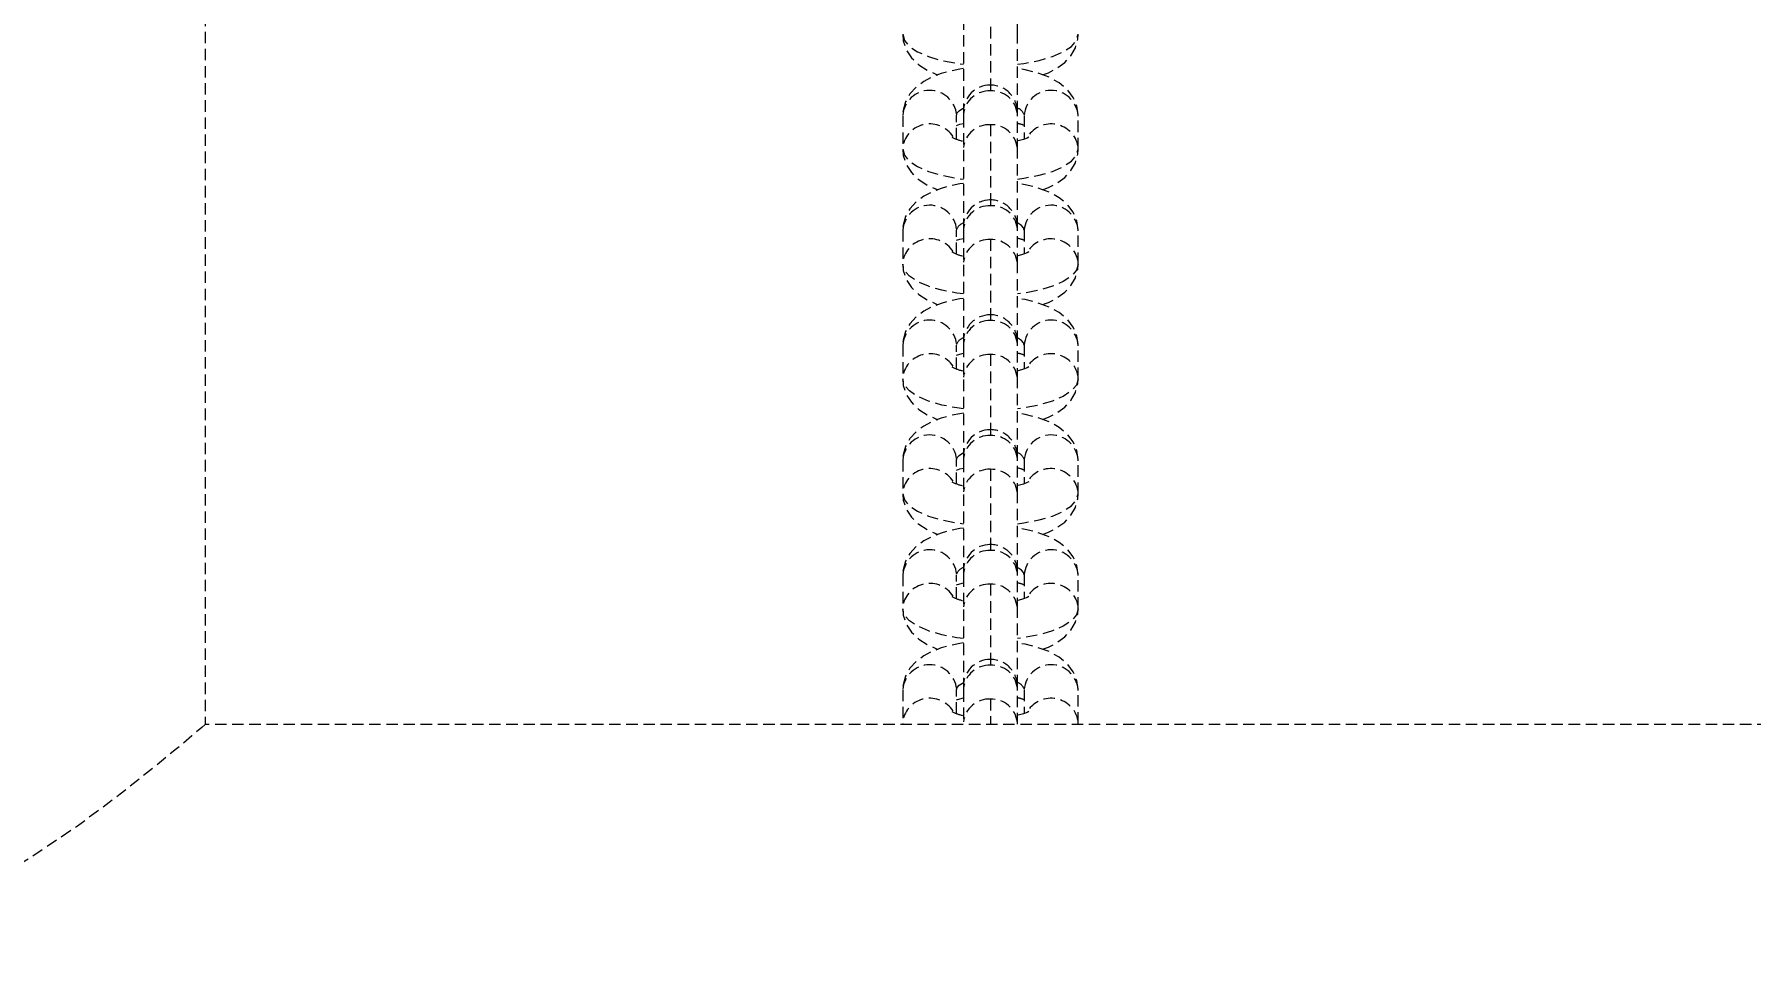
# Model space of a CAD drawing. Header units: millimetres. Extents: x -6713 to 5148, y -2591 to 1587.
# Drawn here: x -957.8 to -767, y -518.7 to -417.2 of the extents above; entities that cross this region are included whole.
import ezdxf

# ---------------------------------------------------------------- set-up
doc = ezdxf.new("R2010")
doc.units = ezdxf.units.MM
doc.linetypes.add('HIDDEN', pattern=[1.905, 1.27, -0.635])
for name, color, linetype in [('DIKOM_ОБЪЕКТ', 7, 'Continuous'), ('DIKOM_РАЗМЕР_ЗОНА', 7, 'Continuous'), ('DIKOM_РАЗМЕР_ОБЪЕКТА', 7, 'Continuous')]:
    doc.layers.add(name, color=color, linetype=linetype)
doc.styles.add('style1', font='arialbd.ttf', dxfattribs={"width": 0.8})
doc.dimstyles.new('1-50', dxfattribs={"dimtxt": 300, "dimasz": 200, "dimexe": 100, "dimexo": 0, "dimgap": 100, "dimtad": 1, "dimtxsty": 'style1', "dimcen": 200, "dimclrd": 7, "dimclre": 7, "dimclrt": 7, "dimadec": 1, "dimazin": 2, "dimtfac": 1, "dimtmove": 0, "dimatfit": 2, "dimfxl": 0, "dimlwd": 25, "dimlwe": 18, "dimarcsym": 0})

# ---------------------------------------------------------------- blocks, each defined once
blk = doc.blocks.new('*D0')
at = {"layer": 'Defpoints', "color": 0, "transparency": 16777216}
for p in [(-5474.61, 1436.5), (3266.41, 1436.5), (3451.12, -1263.5)]:
    blk.add_point(p, dxfattribs=at)
at = {"layer": 'DIKOM_РАЗМЕР_ОБЪЕКТА', "color": 7, "lineweight": 18, "transparency": 16777216}
for p, q in [((3266.41, 1436.5), (-5574.61, 1436.5)), ((3451.12, -1263.5), (-5574.61, -1263.5))]:
    blk.add_line(p, q, dxfattribs=at)
at = {"layer": 'DIKOM_РАЗМЕР_ОБЪЕКТА', "color": 7, "lineweight": 25, "transparency": 16777216}
blk.add_line((-5474.61, -1063.5), (-5474.61, 1236.5), dxfattribs=at)
at = {"layer": 'DIKOM_РАЗМЕР_ОБЪЕКТА', "color": 7, "transparency": 16777216}
for points in [[(-5507.94, 1236.5), (-5441.28, 1236.5), (-5474.61, 1436.5)], [(-5507.94, -1063.5), (-5441.28, -1063.5), (-5474.61, -1263.5)]]:
    blk.add_solid(points, dxfattribs=at)
at = {"layer": 'DIKOM_РАЗМЕР_ОБЪЕКТА', "color": 7, "transparency": 16777216, "insert": (-5753.31, 29.27), "char_height": 300, "attachment_point": 5, "rotation": 90, "style": 'style1'}
blk.add_mtext('{\\fArial|b0|i0|c204|p34;\\H1.16667x;2700}', dxfattribs=at)
blk = doc.blocks.new('*D2')
at = {"layer": 'Defpoints', "color": 0, "transparency": 16777216}
for p in [(-4851.5, 438.4), (5148.5, 234.63), (-4851.5, -2490.97)]:
    blk.add_point(p, dxfattribs=at)
at = {"layer": 'DIKOM_РАЗМЕР_ЗОНА', "color": 7, "lineweight": 18, "transparency": 16777216}
for p, q in [((-4851.5, 438.4), (-4851.5, -2590.97)), ((5148.5, 234.63), (5148.5, -2590.97))]:
    blk.add_line(p, q, dxfattribs=at)
at = {"layer": 'DIKOM_РАЗМЕР_ЗОНА', "color": 7, "lineweight": 25, "transparency": 16777216}
blk.add_line((4948.5, -2490.97), (-4651.5, -2490.97), dxfattribs=at)
at = {"layer": 'DIKOM_РАЗМЕР_ЗОНА', "color": 7, "transparency": 16777216}
for points in [[(-4651.5, -2457.64), (-4651.5, -2524.31), (-4851.5, -2490.97)], [(4948.5, -2457.64), (4948.5, -2524.31), (5148.5, -2490.97)]]:
    blk.add_solid(points, dxfattribs=at)
at = {"layer": 'DIKOM_РАЗМЕР_ЗОНА', "color": 7, "transparency": 16777216, "insert": (187.27, -2212.27), "char_height": 300, "attachment_point": 5, "style": 'style1'}
blk.add_mtext('{\\fArial|b0|i0|c204|p34;\\H1.16667x;10000}', dxfattribs=at)

msp = doc.modelspace()

# ---------------------------------------------------------------- linework, layer by layer
at = {"layer": 'DIKOM_ОБЪЕКТ', "color": 7, "linetype": 'HIDDEN', "lineweight": 15}
for p, q in [((-938.794, 667), (-938.794, -494)), ((-854.5, -413.544), (-854.5, -417.307)), ((-848.5, -417.307), (-848.5, -413.544)), ((-851.5, -414.506), (-851.5, -422.868)), ((-854.5, -417.307), (-854.5, -425.893)), ((-848.5, -425.879), (-848.5, -417.307)), ((-851.5, -422.872), (-851.5, -423.519)), ((-861.25, -426.243), (-861.25, -430.005)), ((-855.25, -428.891), (-855.25, -426.243)), ((-854.5, -425.872), (-854.5, -426.32)), ((-854.5, -426.32), (-854.5, -430.083)), ((-851.5, -427.282), (-851.5, -435.644)), ((-848.5, -426.32), (-848.5, -425.872)), ((-848.5, -430.083), (-848.5, -426.32)), ((-847.75, -426.243), (-847.75, -428.892)), ((-841.75, -430.005), (-841.75, -426.243)), ((-854.5, -430.083), (-854.5, -438.647)), ((-848.5, -438.647), (-848.5, -430.083)), ((-851.5, -435.647), (-851.5, -436.295)), ((-854.5, -438.647), (-854.5, -439.096)), ((-848.5, -439.096), (-848.5, -438.647)), ((-861.25, -439.018), (-861.25, -442.781)), ((-855.25, -441.667), (-855.25, -439.018)), ((-854.5, -439.096), (-854.5, -442.859)), ((-851.5, -440.058), (-851.5, -448.42)), ((-848.5, -442.859), (-848.5, -439.096)), ((-847.75, -439.018), (-847.75, -441.668)), ((-841.75, -442.781), (-841.75, -439.018)), ((-854.5, -442.859), (-854.5, -451.445)), ((-848.5, -451.43), (-848.5, -442.859)), ((-851.5, -448.423), (-851.5, -449.071)), ((-861.25, -451.794), (-861.25, -455.557)), ((-855.25, -454.443), (-855.25, -451.794)), ((-854.5, -451.423), (-854.5, -451.872)), ((-854.5, -451.872), (-854.5, -455.634)), ((-848.5, -451.872), (-848.5, -451.423)), ((-848.5, -455.634), (-848.5, -451.872)), ((-847.75, -451.794), (-847.75, -454.444)), ((-841.75, -455.557), (-841.75, -451.794)), ((-851.5, -452.834), (-851.5, -461.195)), ((-854.5, -455.634), (-854.5, -464.22)), ((-848.5, -464.206), (-848.5, -455.634)), ((-851.5, -461.199), (-851.5, -461.847)), ((-861.25, -464.57), (-861.25, -468.333)), ((-855.25, -467.218), (-855.25, -464.57)), ((-854.5, -464.199), (-854.5, -464.647)), ((-854.5, -464.647), (-854.5, -468.41)), ((-848.5, -464.647), (-848.5, -464.199)), ((-848.5, -468.41), (-848.5, -464.647)), ((-847.75, -464.57), (-847.75, -467.22)), ((-841.75, -468.333), (-841.75, -464.57)), ((-851.5, -465.609), (-851.5, -473.971)), ((-854.5, -468.41), (-854.5, -476.996)), ((-848.5, -476.982), (-848.5, -468.41)), ((-851.5, -473.975), (-851.5, -474.622)), ((-854.5, -476.975), (-854.5, -477.423)), ((-848.5, -477.423), (-848.5, -476.975)), ((-861.25, -477.346), (-861.25, -481.109)), ((-855.25, -479.994), (-855.25, -477.346)), ((-854.5, -477.423), (-854.5, -481.186)), ((-851.5, -478.385), (-851.5, -486.747)), ((-848.5, -481.186), (-848.5, -477.423)), ((-847.75, -477.346), (-847.75, -479.995)), ((-841.75, -481.109), (-841.75, -477.346)), ((-854.5, -481.186), (-854.5, -489.751)), ((-848.5, -489.751), (-848.5, -481.186)), ((-851.5, -486.751), (-851.5, -487.398)), ((-861.25, -490.122), (-861.25, -493.885)), ((-855.25, -492.77), (-855.25, -490.122)), ((-854.5, -489.751), (-854.5, -490.199)), ((-854.5, -490.199), (-854.5, -493.962)), ((-848.5, -490.199), (-848.5, -489.751)), ((-848.5, -493.962), (-848.5, -490.199)), ((-847.75, -490.122), (-847.75, -492.771)), ((-841.75, -493.885), (-841.75, -490.122)), ((-851.5, -491.161), (-851.5, -494)), ((1210.5, -494), (-938.794, -494)), ((-861.25, -493.885), (-861.245, -494)), ((-841.755, -494), (-841.75, -493.885))]:
    msp.add_line(p, q, dxfattribs=at)
at = {"layer": 'DIKOM_ОБЪЕКТ', "color": 7, "linetype": 'HIDDEN', "lineweight": 15, "flags": 128}
for points in [[(-861.25, -417.23), (-861.183, -417.947), (-860.858, -418.935), (-860.285, -419.827), (-859.47, -420.612), (-858.415, -421.278), (-857.399, -421.723), (-857.339, -421.741)], [(-861.25, -417.23), (-861.063, -417.911), (-860.508, -418.567), (-859.607, -419.171), (-858.394, -419.7), (-856.917, -420.135), (-855.231, -420.458), (-854.5, -420.554)], [(-848.5, -420.554), (-847.769, -420.458), (-846.083, -420.135), (-844.606, -419.7), (-843.393, -419.171), (-842.492, -418.567), (-841.937, -417.911), (-841.75, -417.23)], [(-845.695, -421.744), (-845.044, -421.497), (-844.101, -421.006), (-843.24, -420.37), (-842.546, -419.61), (-842.056, -418.743), (-841.79, -417.786), (-841.75, -417.23)], [(-854.5, -421.044), (-854.902, -421.101), (-855.934, -421.31), (-856.964, -421.598), (-857.956, -421.975), (-858.899, -422.466), (-859.76, -423.102), (-860.454, -423.862), (-860.944, -424.729), (-861.21, -425.686), (-861.24, -425.968), (-861.248, -426.106), (-861.249, -426.175), (-861.25, -426.209), (-861.25, -426.226), (-861.25, -426.235), (-861.25, -426.239), (-861.25, -426.241), (-861.25, -426.242), (-861.25, -426.242), (-861.25, -426.243), (-861.25, -426.243), (-861.25, -426.243), (-861.25, -426.243), (-861.25, -426.243), (-861.25, -426.243)], [(-841.75, -426.323), (-841.75, -426.257), (-841.75, -426.245), (-841.75, -426.244), (-841.75, -426.243), (-841.75, -426.243), (-841.75, -426.242), (-841.75, -426.233), (-841.892, -425.202), (-842.298, -424.242), (-842.947, -423.385), (-843.842, -422.633), (-844.938, -422.023), (-846.373, -421.494), (-847.648, -421.183), (-848.5, -421.041)], [(-855.25, -426.243), (-855.178, -425.98), (-854.965, -425.728), (-854.618, -425.496), (-854.476, -425.425)], [(-855.25, -427.358), (-854.89, -427.238), (-854.5, -427.145)], [(-847.233, -428.666), (-847.229, -428.662), (-847.424, -428.764), (-847.83, -428.923), (-848.407, -429.089), (-848.5, -429.108)], [(-861.25, -430.005), (-861.183, -430.723), (-860.858, -431.711), (-860.285, -432.603), (-859.47, -433.388), (-858.415, -434.054), (-857.399, -434.498), (-857.339, -434.517)], [(-861.25, -430.005), (-861.063, -430.687), (-860.508, -431.343), (-859.607, -431.947), (-858.394, -432.476), (-856.917, -432.911), (-855.231, -433.234), (-854.5, -433.33)], [(-848.5, -433.33), (-847.769, -433.234), (-846.083, -432.911), (-844.606, -432.476), (-843.393, -431.947), (-842.492, -431.343), (-841.937, -430.687), (-841.75, -430.005)], [(-845.695, -434.52), (-845.044, -434.273), (-844.101, -433.782), (-843.24, -433.146), (-842.546, -432.386), (-842.056, -431.519), (-841.79, -430.562), (-841.75, -430.005)], [(-854.5, -433.82), (-854.902, -433.876), (-855.934, -434.086), (-856.964, -434.374), (-857.956, -434.751), (-858.899, -435.242), (-859.76, -435.878), (-860.454, -436.638), (-860.944, -437.505), (-861.21, -438.462), (-861.24, -438.744), (-861.248, -438.882), (-861.249, -438.951), (-861.25, -438.985), (-861.25, -439.002), (-861.25, -439.011), (-861.25, -439.015), (-861.25, -439.017), (-861.25, -439.018), (-861.25, -439.018), (-861.25, -439.018), (-861.25, -439.018), (-861.25, -439.018), (-861.25, -439.018), (-861.25, -439.019), (-861.25, -439.019)], [(-841.75, -439.099), (-841.75, -439.033), (-841.75, -439.021), (-841.75, -439.019), (-841.75, -439.019), (-841.75, -439.018), (-841.75, -439.018), (-841.75, -439.009), (-841.892, -437.978), (-842.298, -437.018), (-842.947, -436.161), (-843.842, -435.409), (-844.938, -434.799), (-846.373, -434.27), (-847.648, -433.959), (-848.5, -433.817)], [(-847.75, -439.018), (-847.822, -438.756), (-848.035, -438.504), (-848.382, -438.272), (-848.5, -438.212)], [(-855.25, -440.134), (-854.89, -440.013), (-854.5, -439.921)], [(-847.233, -441.442), (-847.229, -441.437), (-847.424, -441.54), (-847.83, -441.699), (-848.407, -441.865), (-848.5, -441.884)], [(-861.25, -442.781), (-861.183, -443.499), (-860.858, -444.487), (-860.285, -445.379), (-859.47, -446.163), (-858.415, -446.83), (-857.399, -447.274), (-857.339, -447.292)], [(-854.5, -446.106), (-855.231, -446.009), (-856.917, -445.687), (-858.394, -445.252), (-859.607, -444.722), (-860.508, -444.118), (-861.063, -443.463), (-861.25, -442.781)], [(-841.75, -442.781), (-841.937, -443.463), (-842.492, -444.118), (-843.393, -444.722), (-844.606, -445.252), (-846.083, -445.687), (-847.769, -446.009), (-848.5, -446.106)], [(-845.695, -447.296), (-845.044, -447.049), (-844.101, -446.558), (-843.24, -445.922), (-842.546, -445.162), (-842.056, -444.295), (-841.79, -443.338), (-841.75, -442.781)], [(-854.5, -446.596), (-854.902, -446.652), (-855.934, -446.862), (-856.964, -447.15), (-857.956, -447.527), (-858.899, -448.018), (-859.76, -448.654), (-860.454, -449.414), (-860.944, -450.281), (-861.21, -451.238), (-861.24, -451.52), (-861.248, -451.658), (-861.249, -451.727), (-861.25, -451.761), (-861.25, -451.778), (-861.25, -451.787), (-861.25, -451.791), (-861.25, -451.793), (-861.25, -451.794), (-861.25, -451.794), (-861.25, -451.794), (-861.25, -451.794), (-861.25, -451.794), (-861.25, -451.794), (-861.25, -451.795), (-861.25, -451.795)], [(-841.75, -451.875), (-841.75, -451.809), (-841.75, -451.797), (-841.75, -451.795), (-841.75, -451.794), (-841.75, -451.794), (-841.75, -451.794), (-841.75, -451.785), (-841.892, -450.754), (-842.298, -449.794), (-842.947, -448.936), (-843.842, -448.185), (-844.938, -447.575), (-846.373, -447.046), (-847.648, -446.735), (-848.5, -446.593)], [(-847.75, -451.794), (-847.822, -451.532), (-848.035, -451.28), (-848.382, -451.048), (-848.523, -450.977)], [(-855.25, -452.91), (-854.89, -452.789), (-854.5, -452.697)], [(-861.25, -455.557), (-861.183, -456.274), (-860.858, -457.263), (-860.285, -458.155), (-859.47, -458.939), (-858.415, -459.606), (-857.399, -460.05), (-857.339, -460.068)], [(-854.5, -458.882), (-855.231, -458.785), (-856.917, -458.462), (-858.394, -458.028), (-859.607, -457.498), (-860.508, -456.894), (-861.063, -456.239), (-861.25, -455.557)], [(-847.233, -454.217), (-847.229, -454.213), (-847.424, -454.316), (-847.83, -454.475), (-848.407, -454.641), (-848.5, -454.66)], [(-841.75, -455.557), (-841.937, -456.239), (-842.492, -456.894), (-843.393, -457.498), (-844.606, -458.028), (-846.083, -458.462), (-847.769, -458.785), (-848.5, -458.882)], [(-845.695, -460.072), (-845.044, -459.825), (-844.101, -459.333), (-843.24, -458.698), (-842.546, -457.938), (-842.056, -457.07), (-841.79, -456.113), (-841.75, -455.557)], [(-854.5, -459.372), (-854.902, -459.428), (-855.934, -459.638), (-856.964, -459.926), (-857.956, -460.303), (-858.899, -460.794), (-859.76, -461.429), (-860.454, -462.19), (-860.944, -463.057), (-861.21, -464.014), (-861.24, -464.295), (-861.248, -464.434), (-861.249, -464.503), (-861.25, -464.537), (-861.25, -464.554), (-861.25, -464.562), (-861.25, -464.567), (-861.25, -464.569), (-861.25, -464.57), (-861.25, -464.57), (-861.25, -464.57), (-861.25, -464.57), (-861.25, -464.57), (-861.25, -464.57), (-861.25, -464.571), (-861.25, -464.571)], [(-841.75, -464.651), (-841.75, -464.584), (-841.75, -464.573), (-841.75, -464.571), (-841.75, -464.57), (-841.75, -464.57), (-841.75, -464.57), (-841.75, -464.561), (-841.892, -463.53), (-842.298, -462.57), (-842.947, -461.712), (-843.842, -460.961), (-844.938, -460.351), (-846.373, -459.822), (-847.648, -459.511), (-848.5, -459.369)], [(-855.25, -464.57), (-855.178, -464.308), (-854.965, -464.056), (-854.618, -463.823), (-854.476, -463.752)], [(-855.25, -465.685), (-854.89, -465.565), (-854.5, -465.473)], [(-847.233, -466.993), (-847.229, -466.989), (-847.424, -467.092), (-847.83, -467.251), (-848.407, -467.417), (-848.5, -467.436)], [(-861.25, -468.333), (-861.183, -469.05), (-860.858, -470.039), (-860.285, -470.93), (-859.47, -471.715), (-858.415, -472.381), (-857.399, -472.826), (-857.339, -472.844)], [(-861.25, -468.333), (-861.063, -469.015), (-860.508, -469.67), (-859.607, -470.274), (-858.394, -470.804), (-856.917, -471.238), (-855.231, -471.561), (-854.5, -471.657)], [(-848.5, -471.657), (-847.769, -471.561), (-846.083, -471.238), (-844.606, -470.804), (-843.393, -470.274), (-842.492, -469.67), (-841.937, -469.015), (-841.75, -468.333)], [(-845.695, -472.847), (-845.044, -472.6), (-844.101, -472.109), (-843.24, -471.474), (-842.546, -470.713), (-842.056, -469.846), (-841.79, -468.889), (-841.75, -468.333)], [(-854.5, -472.147), (-854.902, -472.204), (-855.934, -472.413), (-856.964, -472.702), (-857.956, -473.078), (-858.899, -473.569), (-859.76, -474.205), (-860.454, -474.965), (-860.944, -475.833), (-861.21, -476.789), (-861.24, -477.071), (-861.248, -477.21), (-861.249, -477.278), (-861.25, -477.313), (-861.25, -477.33), (-861.25, -477.338), (-861.25, -477.342), (-861.25, -477.345), (-861.25, -477.346), (-861.25, -477.346), (-861.25, -477.346), (-861.25, -477.346), (-861.25, -477.346), (-861.25, -477.346), (-861.25, -477.346), (-861.25, -477.346)], [(-841.75, -477.427), (-841.75, -477.36), (-841.75, -477.348), (-841.75, -477.347), (-841.75, -477.346), (-841.75, -477.346), (-841.75, -477.346), (-841.75, -477.337), (-841.892, -476.306), (-842.298, -475.345), (-842.947, -474.488), (-843.842, -473.737), (-844.938, -473.126), (-846.373, -472.597), (-847.648, -472.287), (-848.5, -472.145)], [(-847.75, -477.346), (-847.822, -477.084), (-848.035, -476.832), (-848.382, -476.599), (-848.523, -476.528)], [(-855.25, -478.461), (-854.89, -478.341), (-854.5, -478.248)], [(-847.233, -479.769), (-847.229, -479.765), (-847.424, -479.868), (-847.83, -480.027), (-848.407, -480.192), (-848.5, -480.211)], [(-861.25, -481.109), (-861.183, -481.826), (-860.858, -482.815), (-860.285, -483.706), (-859.47, -484.491), (-858.415, -485.157), (-857.399, -485.602), (-857.339, -485.62)], [(-854.5, -484.433), (-855.231, -484.337), (-856.917, -484.014), (-858.394, -483.579), (-859.607, -483.05), (-860.508, -482.446), (-861.063, -481.79), (-861.25, -481.109)], [(-841.75, -481.109), (-841.937, -481.79), (-842.492, -482.446), (-843.393, -483.05), (-844.606, -483.579), (-846.083, -484.014), (-847.769, -484.337), (-848.5, -484.433)], [(-845.695, -485.623), (-845.044, -485.376), (-844.101, -484.885), (-843.24, -484.249), (-842.546, -483.489), (-842.056, -482.622), (-841.79, -481.665), (-841.75, -481.109)], [(-854.5, -484.923), (-854.902, -484.98), (-855.934, -485.189), (-856.964, -485.477), (-857.956, -485.854), (-858.899, -486.345), (-859.76, -486.981), (-860.454, -487.741), (-860.944, -488.608), (-861.21, -489.565), (-861.24, -489.847), (-861.248, -489.986), (-861.249, -490.054), (-861.25, -490.088), (-861.25, -490.105), (-861.25, -490.114), (-861.25, -490.118), (-861.25, -490.12), (-861.25, -490.121), (-861.25, -490.122), (-861.25, -490.122), (-861.25, -490.122), (-861.25, -490.122), (-861.25, -490.122), (-861.25, -490.122), (-861.25, -490.122)], [(-841.75, -490.203), (-841.75, -490.136), (-841.75, -490.124), (-841.75, -490.123), (-841.75, -490.122), (-841.75, -490.122), (-841.75, -490.122), (-841.75, -490.112), (-841.892, -489.082), (-842.298, -488.121), (-842.947, -487.264), (-843.842, -486.513), (-844.938, -485.902), (-846.373, -485.373), (-847.648, -485.062), (-848.5, -484.92)], [(-855.25, -490.122), (-855.178, -489.86), (-854.965, -489.607), (-854.618, -489.375), (-854.5, -489.315)], [(-855.25, -491.237), (-854.89, -491.117), (-854.5, -491.024)], [(-938.794, -494), (-939.16, -494.312), (-940.279, -495.261), (-942.006, -496.709), (-944.342, -498.633), (-948.234, -501.731), (-952.983, -505.285), (-958.365, -508.904), (-961.369, -510.676), (-964.585, -512.322), (-968.265, -513.822), (-972.257, -514.903), (-976.794, -515.343)], [(-847.233, -492.545), (-847.229, -492.541), (-847.424, -492.644), (-847.83, -492.803), (-848.407, -492.968), (-848.5, -492.987)]]:
    msp.add_lwpolyline(points, dxfattribs=at)
at = {"layer": 'DIKOM_ОБЪЕКТ', "color": 7, "linetype": 'HIDDEN', "lineweight": 15}
for centre, radius, start, end in [((-858.247, -426.474), 3.012, 5.55334, 175.58978), ((-851.5, -425.872), 3, 90, 180), ((-851.6, -426.437), 2.919, 88.03171, 173.33022), ((-851.501, -425.872), 3.002, 0.95946, 91.62748), ((-851.352, -426.389), 2.873, 6.96086, 92.9519), ((-844.747, -426.474), 3.012, 5.55334, 175.58978), ((-848.902, -426.603), 1.238, 21.5084, 72.59679), ((-858.233, -430.266), 3.069, 32.84089, 169.40105), ((-851.648, -430.151), 2.873, 87.0481, 173.03914), ((-851.4, -430.2), 2.919, 6.66978, 91.96829), ((-849.329, -431.382), 4.323, 68.58079, 78.94708), ((-844.767, -430.266), 3.069, 10.60376, 147.05576), ((-853.803, -425.1), 4.07, 240.92494, 260.13581), ((-858.247, -439.25), 3.012, 5.55334, 175.58978), ((-851.5, -438.647), 3, 90, 180), ((-851.6, -439.213), 2.919, 88.03171, 173.33022), ((-851.501, -438.648), 3.002, 0.95946, 91.62748), ((-851.352, -439.164), 2.873, 6.96086, 92.9519), ((-844.747, -439.25), 3.012, 5.55334, 175.58978), ((-854.109, -439.371), 1.223, 108.62763, 158.88653), ((-858.233, -443.042), 3.069, 32.84089, 169.40105), ((-851.648, -442.927), 2.873, 87.0481, 173.03914), ((-851.4, -442.976), 2.919, 6.66978, 91.96829), ((-849.329, -444.158), 4.323, 68.58079, 78.94708), ((-844.767, -443.042), 3.069, 10.60376, 147.05576), ((-853.803, -437.875), 4.07, 240.92494, 260.13581), ((-851.5, -451.423), 3, 90, 180), ((-851.501, -451.424), 3.002, 0.95946, 91.62748), ((-858.247, -452.026), 3.012, 5.55334, 175.58978), ((-851.6, -451.989), 2.919, 88.03171, 173.33022), ((-851.352, -451.94), 2.873, 6.96086, 92.9519), ((-844.747, -452.026), 3.012, 5.55334, 175.58978), ((-854.098, -452.155), 1.239, 107.37388, 158.48199), ((-858.233, -455.818), 3.069, 32.84089, 169.40105), ((-851.648, -455.703), 2.873, 87.0481, 173.03914), ((-851.4, -455.751), 2.919, 6.66978, 91.96829), ((-849.329, -456.933), 4.323, 68.58079, 78.94708), ((-844.767, -455.818), 3.069, 10.60376, 147.05576), ((-853.803, -450.651), 4.07, 240.92494, 260.13581), ((-851.5, -464.199), 3, 90, 180), ((-851.501, -464.2), 3.002, 0.95946, 91.62748), ((-858.247, -464.802), 3.012, 5.55334, 175.58978), ((-851.6, -464.764), 2.919, 88.03171, 173.33022), ((-851.352, -464.716), 2.873, 6.96086, 92.9519), ((-844.747, -464.802), 3.012, 5.55334, 175.58978), ((-858.233, -468.593), 3.069, 32.84089, 169.40105), ((-848.902, -464.93), 1.238, 21.5084, 72.59679), ((-849.329, -469.709), 4.323, 68.58079, 78.94708), ((-844.767, -468.593), 3.069, 10.60377, 147.05557), ((-853.803, -463.427), 4.07, 240.92494, 260.13581), ((-851.648, -468.479), 2.873, 87.0481, 173.03914), ((-851.4, -468.527), 2.919, 6.66978, 91.96829), ((-858.247, -477.577), 3.012, 5.55334, 175.58978), ((-851.5, -476.975), 3, 90, 180), ((-851.6, -477.54), 2.919, 88.03171, 173.33022), ((-851.501, -476.975), 3.002, 0.95946, 91.62748), ((-851.352, -477.492), 2.873, 6.96086, 92.9519), ((-844.747, -477.577), 3.012, 5.55334, 175.58978), ((-854.098, -477.706), 1.239, 107.37388, 158.48199), ((-858.233, -481.369), 3.069, 32.84089, 169.40105), ((-851.648, -481.255), 2.873, 87.0481, 173.03914), ((-851.4, -481.303), 2.919, 6.66978, 91.96829), ((-849.329, -482.485), 4.323, 68.58079, 78.94708), ((-844.767, -481.369), 3.069, 10.60376, 147.05576), ((-853.803, -476.203), 4.07, 240.92494, 260.13581), ((-858.247, -490.353), 3.012, 5.55334, 175.58978), ((-851.5, -489.751), 3, 90, 180), ((-851.6, -490.316), 2.919, 88.03171, 173.33022), ((-851.501, -489.751), 3.002, 0.95946, 91.62748), ((-851.352, -490.268), 2.873, 6.96086, 92.9519), ((-844.747, -490.353), 3.012, 5.55334, 175.58978), ((-848.891, -490.474), 1.223, 21.11347, 71.37237), ((-858.233, -494.145), 3.069, 32.84089, 169.40105), ((-851.648, -494.03), 2.873, 87.0481, 173.03914), ((-851.4, -494.079), 2.919, 6.66978, 91.96829), ((-849.329, -495.261), 4.323, 68.58079, 78.94708), ((-844.767, -494.145), 3.069, 10.60376, 147.05576), ((-853.803, -488.979), 4.07, 240.92494, 260.13581)]:
    msp.add_arc(centre, radius, start, end, dxfattribs=at)

# ---------------------------------------------------------------- dimensions: what is measured, and where the dimension line sits
at = {"layer": 'DIKOM_РАЗМЕР_ЗОНА'}
dim = msp.add_linear_dim(base=(-4851.5, -2490.973), p1=(5148.5, 234.628), p2=(-4851.5, 438.398), text='{\\fArial|b0|i0|c204|p34;\\H1.16667x;<>}', dimstyle='1-50', dxfattribs=at)
dim.commit()
dim.dimension.update_dxf_attribs({"geometry": '*D2', "text_midpoint": (187.271, -2490.973), "dimtype": 160})
at = {"layer": 'DIKOM_РАЗМЕР_ОБЪЕКТА'}
dim = msp.add_linear_dim(base=(-5474.611, 1436.5), p1=(3451.123, -1263.5), p2=(3266.406, 1436.5), angle=90, text='{\\fArial|b0|i0|c204|p34;\\H1.16667x;<>}', dimstyle='1-50', dxfattribs=at)
dim.commit()
dim.dimension.update_dxf_attribs({"geometry": '*D0', "text_midpoint": (-5474.611, 29.273), "dimtype": 160})

doc.saveas('drawing.dxf')
